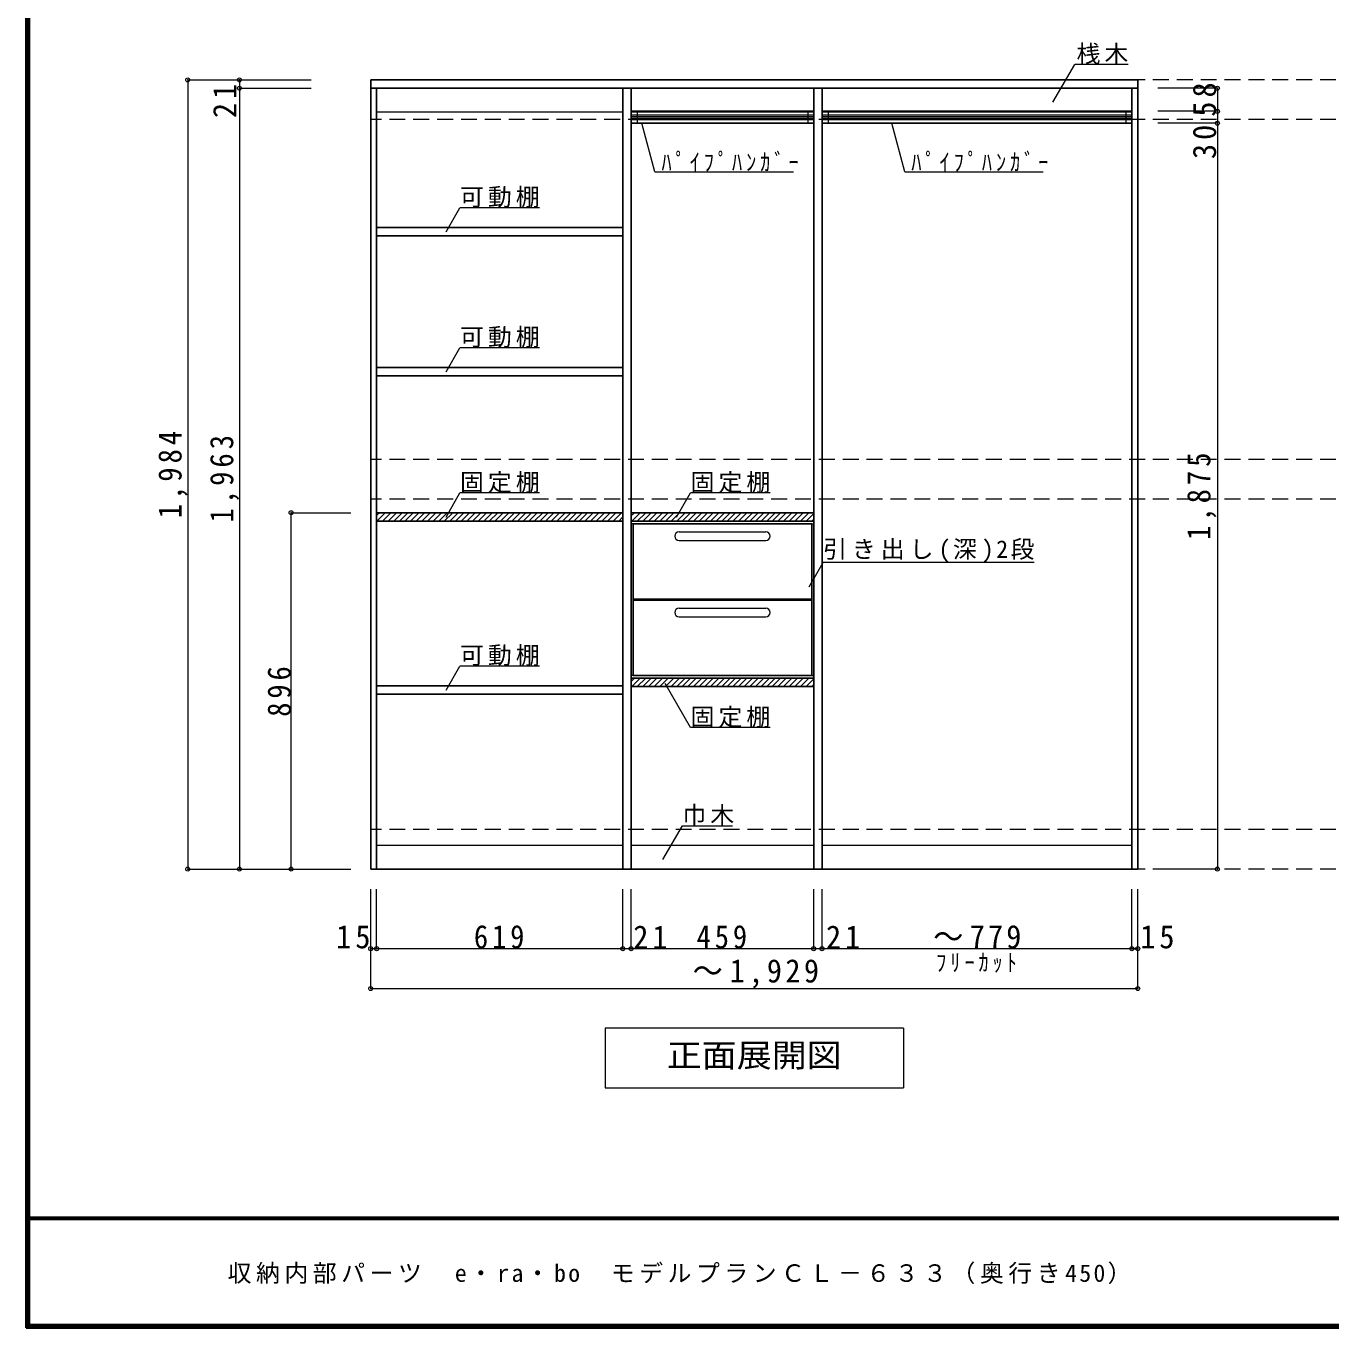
# Model space of a CAD drawing. Units: millimetres, scale not verified. Extents: x -3922 to 3878, y -2932 to 2722.
# Drawn here: x -3922 to -641, y -2864 to 408 of the extents above; entities that cross this region are included whole.
import ezdxf
from ezdxf.enums import TextEntityAlignment as Align

# ---------------------------------------------------------------- set-up
doc = ezdxf.new("R2010")
doc.units = ezdxf.units.MM
doc.header["$LTSCALE"] = 20
doc.header["$PDMODE"] = 32
doc.header["$PDSIZE"] = 10
doc.linetypes.add('DASHED2', pattern=[3, 2, -1])
for name, color, linetype, lineweight in [('0-2', 2, 'Continuous', 35), ('0-3_固定棚', 3, 'Continuous', 25), ('0-4_可動棚', 3, 'Continuous', 25), ('0-6_パイプハンガー', 4, 'Continuous', 9), ('0-7_桟木・巾木', 2, 'Continuous', 35), ('0-8', 7, 'Continuous', 18), ('0-A_文字', 7, 'Continuous', 18), ('0-B_寸法', 7, 'Continuous', 9), ('0-C_ハッチ', 4, 'Continuous', 9), ('F-1_枠', 6, 'Continuous', 40)]:
    doc.layers.add(name, color=color, linetype=linetype, lineweight=lineweight)
doc.layers.add('F-A_文字', color=7, linetype='Continuous')
doc.styles.add('ＭＳ ゴシック', font='')
doc.styles.get('ＭＳ ゴシック').set_extended_font_data('MS Gothic')

msp = doc.modelspace()

# ---------------------------------------------------------------- linework, layer by layer
at = {"layer": '0-2', "color": 3, "lineweight": 25}
for p, q in [((-3055.6, 251.73), (-3055.6, 272.73)), ((-1126.6, 272.73), (-3055.6, 272.73)), ((-1126.6, 272.73), (-1126.6, 251.73)), ((-3055.6, 251.73), (-3055.6, -1711.27)), ((-1126.6, 251.73), (-3055.6, 251.73)), ((-3040.6, 251.73), (-3040.6, -1711.27)), ((-2421.6, -1711.27), (-2421.6, 251.73)), ((-2400.6, -1711.27), (-2400.6, 251.73)), ((-1941.6, -1711.27), (-1941.6, 251.73)), ((-1920.6, -1711.27), (-1920.6, 251.73)), ((-1141.6, -1711.27), (-1141.6, 251.73)), ((-1126.6, -1711.27), (-1126.6, 251.73)), ((-3055.6, -1711.27), (-1126.6, -1711.27))]:
    msp.add_line(p, q, dxfattribs=at)
at = {"layer": '0-3_固定棚'}
for p, q in [((-3040.6, -815.27), (-3040.6, -836.27)), ((-2421.6, -815.27), (-3040.6, -815.27)), ((-2421.6, -815.27), (-2421.6, -836.27)), ((-2400.6, -815.27), (-2400.6, -836.27)), ((-1941.6, -815.27), (-2400.6, -815.27)), ((-1941.6, -815.27), (-1941.6, -836.27)), ((-2421.6, -836.27), (-3040.6, -836.27)), ((-1941.6, -836.27), (-2400.6, -836.27)), ((-2400.6, -1231.27), (-2400.6, -1252.27)), ((-1941.6, -1231.27), (-2400.6, -1231.27)), ((-1941.6, -1231.27), (-1941.6, -1252.27)), ((-1941.6, -1252.27), (-2400.6, -1252.27))]:
    msp.add_line(p, q, dxfattribs=at)
at = {"layer": '0-4_可動棚'}
for p, q in [((-3040.6, -98.27), (-3040.6, -119.27)), ((-2421.6, -98.27), (-3040.6, -98.27)), ((-3040.6, -450.27), (-3040.6, -471.27)), ((-2421.6, -450.27), (-3040.6, -450.27)), ((-2421.6, -1250.27), (-3040.6, -1250.27)), ((-3040.6, -1250.27), (-3040.6, -1271.27)), ((-2421.6, -1271.27), (-3040.6, -1271.27)), ((-2421.6, -1250.27), (-2421.6, -1271.27))]:
    msp.add_line(p, q, dxfattribs=at)
for points in [[(-2421.6, -98.27), (-2421.6, -119.27), (-3040.6, -119.27)], [(-2421.6, -450.27), (-2421.6, -471.27), (-3040.6, -471.27)]]:
    msp.add_lwpolyline(points, dxfattribs=at)
at = {"layer": '0-6_パイプハンガー', "color": 3, "lineweight": 25}
for p, q in [((-1941.6, 193.73), (-2400.6, 193.73)), ((-2400.6, 193.73), (-2400.6, 163.73)), ((-1941.6, 193.73), (-1941.6, 163.73)), ((-1141.6, 193.73), (-1920.6, 193.73)), ((-1920.6, 193.73), (-1920.6, 163.73)), ((-1141.6, 193.73), (-1141.6, 163.73)), ((-1941.6, 163.73), (-2400.6, 163.73)), ((-1141.6, 163.73), (-1920.6, 163.73))]:
    msp.add_line(p, q, dxfattribs=at)
at = {"layer": '0-6_パイプハンガー'}
for p, q in [((-2400.6, 184.73), (-1941.6, 184.73)), ((-2400.6, 180.73), (-1941.6, 180.73)), ((-2400.6, 176.73), (-1941.6, 176.73)), ((-2400.6, 172.73), (-1941.6, 172.73)), ((-1920.6, 184.73), (-1141.6, 184.73)), ((-1920.6, 180.73), (-1141.6, 180.73)), ((-1920.6, 176.73), (-1141.6, 176.73)), ((-1920.6, 172.73), (-1141.6, 172.73))]:
    msp.add_line(p, q, dxfattribs=at)
at = {"layer": '0-6_パイプハンガー', "color": 7, "lineweight": 18}
for p, q in [((-2385.6, 193.73), (-2385.6, 163.73)), ((-1956.6, 193.73), (-1956.6, 163.73)), ((-1905.6, 193.73), (-1905.6, 163.73)), ((-1156.6, 193.73), (-1156.6, 163.73))]:
    msp.add_line(p, q, dxfattribs=at)
at = {"layer": '0-7_桟木・巾木', "color": 7, "lineweight": 18}
for p, q in [((-2421.6, 191.73), (-3040.6, 191.73)), ((-1941.6, 191.73), (-2400.6, 191.73)), ((-1141.6, 191.73), (-1920.6, 191.73)), ((-3040.6, -1651.27), (-2421.6, -1651.27)), ((-2400.6, -1651.27), (-1941.6, -1651.27)), ((-1920.6, -1651.27), (-1141.6, -1651.27))]:
    msp.add_line(p, q, dxfattribs=at)
at = {"layer": '0-8', "color": 3, "lineweight": 25}
for p, q in [((-2395.6, -843.27), (-2395.6, -1224.27)), ((-2395.6, -843.27), (-1946.6, -843.27)), ((-1946.6, -843.27), (-1946.6, -1224.27)), ((-1946.6, -1032.27), (-2395.6, -1032.27)), ((-1946.6, -1035.27), (-2395.6, -1035.27)), ((-2395.6, -1224.27), (-1946.6, -1224.27))]:
    msp.add_line(p, q, dxfattribs=at)
at = {"layer": '0-8'}
for p, q in [((-1946.6, -843.27), (-1941.6, -843.27)), ((-1941.6, -843.27), (-1941.6, -1224.27)), ((-2280.1, -863.27), (-2062.1, -863.27)), ((-2280.1, -885.27), (-2062.1, -885.27)), ((-2280.1, -1055.27), (-2062.1, -1055.27)), ((-2280.1, -1077.27), (-2062.1, -1077.27)), ((-2395.6, -1224.27), (-2400.6, -1224.27)), ((-1946.6, -1224.27), (-1941.6, -1224.27))]:
    msp.add_line(p, q, dxfattribs=at)
msp.add_lwpolyline([(-2395.6, -843.27), (-2400.6, -843.27), (-2400.6, -1224.27)], dxfattribs=at)
for centre, start, end in [((-2280.1, -874.27), 90, 270), ((-2062.1, -874.27), 270, 90), ((-2280.1, -1066.27), 90, 270), ((-2062.1, -1066.27), 270, 90)]:
    msp.add_arc(centre, 11, start, end, dxfattribs=at)
at = {"layer": '0-A_文字'}
for p, q in [((-1340.01, 216.5), (-1285.18, 311.47)), ((-1150.6, 311.47), (-1285.18, 311.47)), ((-2341.04, 41.79), (-2373.72, 163.73)), ((-1712.85, 41.79), (-1745.53, 163.73)), ((-2341.04, 41.79), (-1992.67, 41.79)), ((-1712.85, 41.79), (-1364.48, 41.79)), ((-2866.12, -109.33), (-2831.1, -48.68)), ((-2631.1, -48.68), (-2831.1, -48.68)), ((-2866.12, -461.33), (-2831.1, -400.68)), ((-2631.1, -400.68), (-2831.1, -400.68)), ((-2866.12, -826.33), (-2831.1, -765.68)), ((-2631.1, -765.68), (-2831.1, -765.68)), ((-2286.26, -826.33), (-2251.24, -765.68)), ((-2051.24, -765.68), (-2251.24, -765.68)), ((-1953.15, -1001.22), (-1918.13, -940.56)), ((-1386.86, -940.56), (-1918.13, -940.56)), ((-2866.12, -1261.33), (-2831.1, -1200.68)), ((-2631.1, -1200.68), (-2831.1, -1200.68)), ((-2320.68, -1686.83), (-2271.92, -1602.39)), ((-2271.92, -1602.39), (-2145.9, -1602.39)), ((-1716.1, -2111.27), (-1716.1, -2261.27)), ((-2466.1, -2261.27), (-1716.1, -2261.27))]:
    msp.add_line(p, q, dxfattribs=at)
for points in [[(-2051.24, -1355.53), (-2251.24, -1355.53), (-2315.26, -1244.63)], [(-1716.1, -2111.27), (-2466.1, -2111.27), (-2466.1, -2261.27)]]:
    msp.add_lwpolyline(points, dxfattribs=at)
at = {"layer": '0-B_寸法', "color": 4}
for p, q in [((-3515.6, 272.73), (-3515.6, -1711.27)), ((-3515.6, 272.73), (-3385.6, 272.73)), ((-3385.6, 272.73), (-3385.6, 251.73)), ((-3385.6, 272.73), (-3205.6, 272.73)), ((-3385.6, 251.73), (-3205.6, 251.73)), ((-3385.6, 251.73), (-3385.6, -1711.27)), ((-926.6, 251.73), (-1076.6, 251.73)), ((-926.6, 251.73), (-926.6, 193.73)), ((-926.6, 193.73), (-1076.6, 193.73)), ((-926.6, 193.73), (-926.6, 163.73)), ((-926.6, 163.73), (-1076.6, 163.73)), ((-926.6, 163.73), (-926.6, -1711.27)), ((-3255.6, -815.27), (-3105.6, -815.27)), ((-3255.6, -1711.27), (-3255.6, -815.27)), ((-3515.6, -1711.27), (-3385.6, -1711.27)), ((-3385.6, -1711.27), (-3105.6, -1711.27)), ((-926.6, -1711.27), (-1076.6, -1711.27)), ((-3055.6, -1911.27), (-3055.6, -1761.27)), ((-3040.6, -1911.27), (-3040.6, -1761.27)), ((-2421.6, -1911.27), (-2421.6, -1761.27)), ((-2400.6, -1911.27), (-2400.6, -1761.27)), ((-1941.6, -1911.27), (-1941.6, -1761.27)), ((-1920.6, -1911.27), (-1920.6, -1761.27)), ((-1141.6, -1911.27), (-1141.6, -1761.27)), ((-1126.6, -1911.27), (-1126.6, -1761.27)), ((-3040.6, -1911.27), (-3055.6, -1911.27)), ((-3055.6, -2011.27), (-3055.6, -1911.27)), ((-2421.6, -1911.27), (-3040.6, -1911.27)), ((-2400.6, -1911.27), (-2421.6, -1911.27)), ((-1141.6, -1911.27), (-2400.6, -1911.27)), ((-1126.6, -1911.27), (-1141.6, -1911.27)), ((-1126.6, -2011.27), (-1126.6, -1911.27)), ((-3055.6, -2011.27), (-1126.6, -2011.27))]:
    msp.add_line(p, q, dxfattribs=at)
at = {"layer": '0-B_寸法', "color": 4, "linetype": 'DASHED2'}
for p, q in [((3091.54, 272.73), (-3055.6, 272.73)), ((3091.54, 172.73), (-3055.6, 172.73)), ((3091.54, -681.27), (-3055.6, -681.27)), ((3091.54, -781.27), (-3055.6, -781.27)), ((3091.54, -1611.27), (-3055.6, -1611.27)), ((3091.54, -1711.27), (-3055.6, -1711.27))]:
    msp.add_line(p, q, dxfattribs=at)
at = {"layer": '0-B_寸法'}
for p in [(-3515.6, 272.73), (-3385.6, 272.73), (-3385.6, 251.73), (-926.6, 251.73), (-926.6, 193.73), (-926.6, 163.73), (-3255.6, -815.27), (-3515.6, -1711.27), (-3385.6, -1711.27), (-3255.6, -1711.27), (-926.6, -1711.27), (-3055.6, -1911.27), (-3040.6, -1911.27), (-2421.6, -1911.27), (-2400.6, -1911.27), (-1941.6, -1911.27), (-1920.6, -1911.27), (-1141.6, -1911.27), (-1126.6, -1911.27), (-3055.6, -2011.27), (-1126.6, -2011.27)]:
    msp.add_point(p, dxfattribs=at)
at = {"layer": '0-C_ハッチ'}
for p, q in [((-3040.6, -822.63), (-3033.24, -815.27)), ((-3040.09, -836.27), (-3019.09, -815.27)), ((-3025.95, -836.27), (-3004.95, -815.27)), ((-3011.81, -836.27), (-2990.81, -815.27)), ((-2997.67, -836.27), (-2976.67, -815.27)), ((-2983.52, -836.27), (-2962.52, -815.27)), ((-2969.38, -836.27), (-2948.38, -815.27)), ((-2955.24, -836.27), (-2934.24, -815.27)), ((-2941.1, -836.27), (-2920.1, -815.27)), ((-2926.96, -836.27), (-2905.96, -815.27)), ((-2912.81, -836.27), (-2891.81, -815.27)), ((-2898.67, -836.27), (-2877.67, -815.27)), ((-2884.53, -836.27), (-2863.53, -815.27)), ((-2870.39, -836.27), (-2849.39, -815.27)), ((-2856.25, -836.27), (-2835.25, -815.27)), ((-2842.1, -836.27), (-2821.1, -815.27)), ((-2827.96, -836.27), (-2806.96, -815.27)), ((-2813.82, -836.27), (-2792.82, -815.27)), ((-2799.68, -836.27), (-2778.68, -815.27)), ((-2785.53, -836.27), (-2764.53, -815.27)), ((-2771.39, -836.27), (-2750.39, -815.27)), ((-2757.25, -836.27), (-2736.25, -815.27)), ((-2743.11, -836.27), (-2722.11, -815.27)), ((-2728.97, -836.27), (-2707.97, -815.27)), ((-2714.82, -836.27), (-2693.82, -815.27)), ((-2700.68, -836.27), (-2679.68, -815.27)), ((-2686.54, -836.27), (-2665.54, -815.27)), ((-2672.4, -836.27), (-2651.4, -815.27)), ((-2658.26, -836.27), (-2637.26, -815.27)), ((-2644.11, -836.27), (-2623.11, -815.27)), ((-2629.97, -836.27), (-2608.97, -815.27)), ((-2615.83, -836.27), (-2594.83, -815.27)), ((-2601.69, -836.27), (-2580.69, -815.27)), ((-2587.54, -836.27), (-2566.54, -815.27)), ((-2573.4, -836.27), (-2552.4, -815.27)), ((-2559.26, -836.27), (-2538.26, -815.27)), ((-2545.12, -836.27), (-2524.12, -815.27)), ((-2530.98, -836.27), (-2509.98, -815.27)), ((-2516.83, -836.27), (-2495.83, -815.27)), ((-2502.69, -836.27), (-2481.69, -815.27)), ((-2488.55, -836.27), (-2467.55, -815.27)), ((-2474.41, -836.27), (-2453.41, -815.27)), ((-2460.27, -836.27), (-2439.27, -815.27)), ((-2446.12, -836.27), (-2425.12, -815.27)), ((-2400.6, -823.46), (-2392.4, -815.27)), ((-2399.26, -836.27), (-2378.26, -815.27)), ((-2385.12, -836.27), (-2364.12, -815.27)), ((-2370.98, -836.27), (-2349.98, -815.27)), ((-2356.83, -836.27), (-2335.83, -815.27)), ((-2342.69, -836.27), (-2321.69, -815.27)), ((-2328.55, -836.27), (-2307.55, -815.27)), ((-2314.41, -836.27), (-2293.41, -815.27)), ((-2300.27, -836.27), (-2279.27, -815.27)), ((-2286.12, -836.27), (-2265.12, -815.27)), ((-2271.98, -836.27), (-2250.98, -815.27)), ((-2257.84, -836.27), (-2236.84, -815.27)), ((-2243.7, -836.27), (-2222.7, -815.27)), ((-2229.55, -836.27), (-2208.55, -815.27)), ((-2215.41, -836.27), (-2194.41, -815.27)), ((-2201.27, -836.27), (-2180.27, -815.27)), ((-2187.13, -836.27), (-2166.13, -815.27)), ((-2172.99, -836.27), (-2151.99, -815.27)), ((-2158.84, -836.27), (-2137.84, -815.27)), ((-2144.7, -836.27), (-2123.7, -815.27)), ((-2130.56, -836.27), (-2109.56, -815.27)), ((-2116.42, -836.27), (-2095.42, -815.27)), ((-2102.28, -836.27), (-2081.28, -815.27)), ((-2088.13, -836.27), (-2067.13, -815.27)), ((-2073.99, -836.27), (-2052.99, -815.27)), ((-2059.85, -836.27), (-2038.85, -815.27)), ((-2045.71, -836.27), (-2024.71, -815.27)), ((-2031.56, -836.27), (-2010.56, -815.27)), ((-2017.42, -836.27), (-1996.42, -815.27)), ((-2003.28, -836.27), (-1982.28, -815.27)), ((-1989.14, -836.27), (-1968.14, -815.27)), ((-1975, -836.27), (-1954, -815.27)), ((-1960.85, -836.27), (-1941.6, -817.01)), ((-2431.98, -836.27), (-2421.6, -825.88)), ((-1946.71, -836.27), (-1941.6, -831.15)), ((-2400.6, -1239.46), (-2392.4, -1231.27)), ((-2399.26, -1252.27), (-2378.26, -1231.27)), ((-2385.12, -1252.27), (-2364.12, -1231.27)), ((-2370.98, -1252.27), (-2349.98, -1231.27)), ((-2356.83, -1252.27), (-2335.83, -1231.27)), ((-2342.69, -1252.27), (-2321.69, -1231.27)), ((-2328.55, -1252.27), (-2307.55, -1231.27)), ((-2314.41, -1252.27), (-2293.41, -1231.27)), ((-2300.27, -1252.27), (-2279.27, -1231.27)), ((-2286.12, -1252.27), (-2265.12, -1231.27)), ((-2271.98, -1252.27), (-2250.98, -1231.27)), ((-2257.84, -1252.27), (-2236.84, -1231.27)), ((-2243.7, -1252.27), (-2222.7, -1231.27)), ((-2229.55, -1252.27), (-2208.55, -1231.27)), ((-2215.41, -1252.27), (-2194.41, -1231.27)), ((-2201.27, -1252.27), (-2180.27, -1231.27)), ((-2187.13, -1252.27), (-2166.13, -1231.27)), ((-2172.99, -1252.27), (-2151.99, -1231.27)), ((-2158.84, -1252.27), (-2137.84, -1231.27)), ((-2144.7, -1252.27), (-2123.7, -1231.27)), ((-2130.56, -1252.27), (-2109.56, -1231.27)), ((-2116.42, -1252.27), (-2095.42, -1231.27)), ((-2102.28, -1252.27), (-2081.28, -1231.27)), ((-2088.13, -1252.27), (-2067.13, -1231.27)), ((-2073.99, -1252.27), (-2052.99, -1231.27)), ((-2059.85, -1252.27), (-2038.85, -1231.27)), ((-2045.71, -1252.27), (-2024.71, -1231.27)), ((-2031.56, -1252.27), (-2010.56, -1231.27)), ((-2017.42, -1252.27), (-1996.42, -1231.27)), ((-2003.28, -1252.27), (-1982.28, -1231.27)), ((-1989.14, -1252.27), (-1968.14, -1231.27)), ((-1975, -1252.27), (-1954, -1231.27)), ((-1960.85, -1252.27), (-1941.6, -1233.01)), ((-1946.71, -1252.27), (-1941.6, -1247.15))]:
    msp.add_line(p, q, dxfattribs=at)
at = {"layer": 'F-1_枠'}
for p, q in [((-3922.03, 2722.29), (-3922.03, -2864.37)), ((-3918.7, 2722.29), (-3918.7, -2864.37)), ((-3915.36, 2722.29), (-3915.36, -2864.37)), ((3877.97, -2587.71), (-3922.03, -2587.71)), ((3877.97, -2591.04), (-3922.03, -2591.04)), ((3877.97, -2857.71), (-3922.03, -2857.71)), ((3877.97, -2861.04), (-3922.03, -2861.04)), ((3877.97, -2864.37), (-3922.03, -2864.37))]:
    msp.add_line(p, q, dxfattribs=at)

# ---------------------------------------------------------------- texts
at = {"layer": '0-A_文字', "style": 'ＭＳ ゴシック', "width": 1.1}
msp.add_text('正面展開図', height=58.65, dxfattribs=at).set_placement((-2311.1, -2226.27), align=Align.BOTTOM_LEFT)
at = {"layer": '0-A_文字', "char_height": 43.99, "attachment_point": 7, "style": 'ＭＳ ゴシック'}
for s, insert in [('\\T1.17;桟木', (-1280.6, 311.47)), ('\\T1.39;\\W0.85;ﾊﾟｲﾌﾟﾊﾝｶﾞｰ', (-2324.22, 41.79)), ('\\T1.39;\\W0.85;ﾊﾟｲﾌﾟﾊﾝｶﾞｰ', (-1696.03, 41.79)), ('\\T1.17;可動棚', (-2831.1, -48.68)), ('\\T1.17;可動棚', (-2831.1, -400.68)), ('\\T1.17;固定棚', (-2831.1, -765.68)), ('\\T1.17;固定棚', (-2251.24, -765.68)), ('\\T1.21;引き出し(深)2段', (-1918.13, -940.56)), ('\\T1.17;可動棚', (-2831.1, -1200.68)), ('\\T1.17;固定棚', (-2251.24, -1355.53)), ('\\T1.17;巾木', (-2271.92, -1602.39)), ('\\T1.39;\\W0.85;ﾌﾘｰｶｯﾄ', (-1633.6, -1971.27))]:
    msp.add_mtext(s, dxfattribs=dict(at, insert=insert))
at = {"layer": '0-B_寸法', "char_height": 58.65, "attachment_point": 7, "rotation": 90, "style": 'ＭＳ ゴシック'}
for s, insert in [('\\T1.27;\\W0.95;58', (-928.97, 180.23)), ('\\T1.27;\\W0.95;21', (-3393.53, 176.73)), ('\\T1.27;\\W0.95;30', (-928.97, 73.7)), ('\\T1.28;\\W0.9;1,984', (-3515.98, -829.27)), ('\\T1.28;\\W0.9;1,963', (-3385.98, -839.77)), ('\\T1.28;\\W0.9;1,875', (-928.97, -883.77)), ('\\T1.27;\\W0.9;896', (-3255.6, -1328.27))]:
    msp.add_mtext(s, dxfattribs=dict(at, insert=insert))
at = {"layer": '0-B_寸法', "char_height": 58.65, "attachment_point": 7, "style": 'ＭＳ ゴシック'}
for s, insert in [('\\T1.27;\\W0.95;15', (-3142.27, -1911.27)), ('\\T1.27;\\W0.9;619', (-2796.1, -1911.27)), ('\\T1.27;\\W0.95;21', (-2395.28, -1911.27)), ('\\T1.27;\\W0.9;459', (-2236.1, -1911.27)), ('\\T1.27;\\W0.95;21', (-1910.68, -1911.27)), ('\\T1.21;\\W0.95;～779', (-1641.1, -1911.27)), ('\\T1.27;\\W0.95;15', (-1120.55, -1911.27)), ('\\T1.23;\\W0.95;～1,929', (-2246.1, -2011.27))]:
    msp.add_mtext(s, dxfattribs=dict(at, insert=insert))
at = {"layer": 'F-A_文字', "insert": (-3415.36, -2754.37), "char_height": 43.99, "attachment_point": 7, "style": 'ＭＳ ゴシック'}
msp.add_mtext('\\T1.19;収納内部パーツ\u3000e・ra・bo\u3000モデルプランＣＬ－６３３（奥行き450）', dxfattribs=at)

doc.saveas('drawing.dxf')
